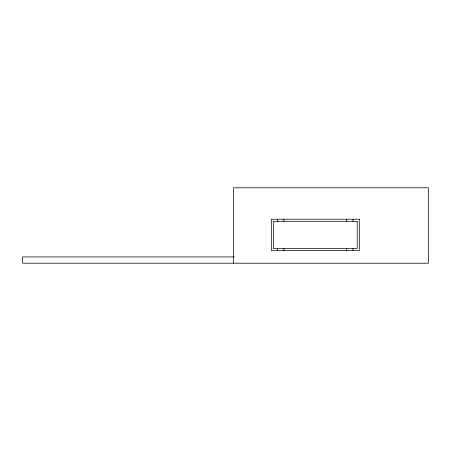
<?xml version="1.0" encoding="UTF-8"?>
<svg xmlns="http://www.w3.org/2000/svg" width="451" height="451" viewBox="0 0 451 451"><rect width="100%" height="100%" fill="white"/><g stroke="black" fill="none" stroke-linecap="round" stroke-linejoin="round"><path stroke-width="0.68" d="M234.08 256.923L22.55 256.923L22.55 263.209L428.45 263.209L428.45 187.791L233.612 187.791L233.612 263.209M353.032 219.214L353.032 221.311M353.032 248.546L353.032 250.638M346.746 219.214L346.746 221.311M346.746 248.546L346.746 250.638M283.893 219.214L283.893 221.311M283.893 248.546L283.893 250.638M277.607 219.214L277.607 221.311M277.607 248.546L277.607 250.638M359.317 219.214L271.322 219.214L271.322 250.638L359.317 250.638L359.317 219.214M357.22 221.311L273.419 221.311L273.419 248.546L357.22 248.546L357.22 221.311"/></g></svg>
